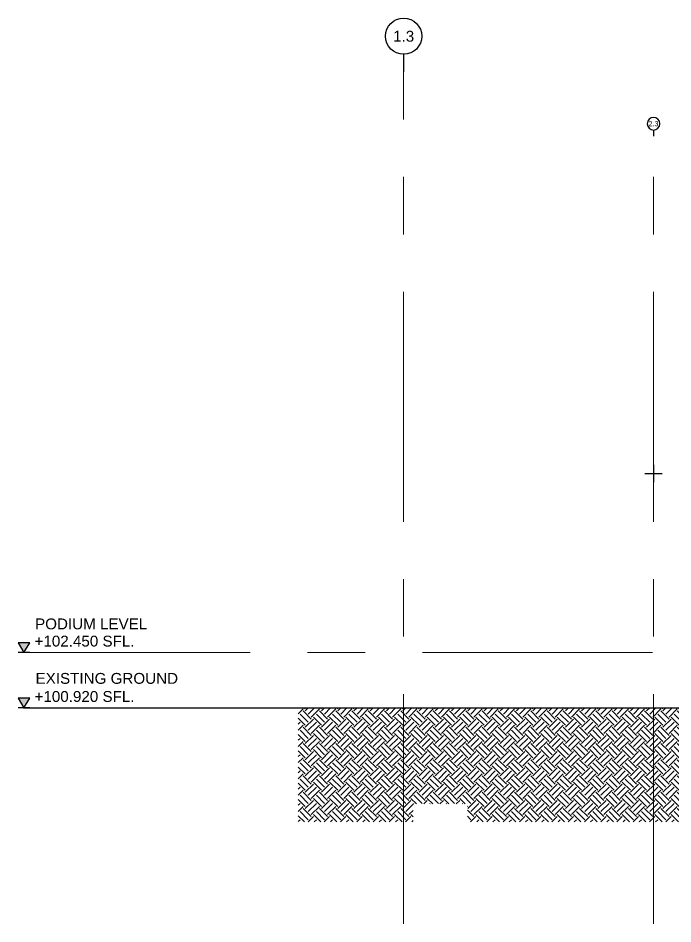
# Model space of a CAD drawing. Header units: millimetres. Extents: x 652937 to 1670132, y 1473552 to 2851037.
# Drawn here: x 663560.93 to 663579.01, y 1524548.54 to 1524573.57 of the extents above; entities that cross this region are included whole.
import ezdxf
from ezdxf.enums import TextEntityAlignment as Align

# ---------------------------------------------------------------- set-up
doc = ezdxf.new("R2010")
doc.units = ezdxf.units.MM
doc.linetypes.add('Grid Line', pattern=[22.225, 12.7, -3.175, 3.175, -3.175])
for name, color, linetype, lineweight in [('A-010-M_LINE-T', 7, 'Continuous', 25), ('Vertical Circulation', 7, 'Continuous', 9), ('Z-030-M_GRID', 7, 'Continuous', 9), ('Z-060-M_DETAIL', 7, 'Continuous', 9), ('Z-230-A_LEVEL', 7, 'Continuous', 9), ('Z-230_A_LEVEL', 7, 'Continuous', 9)]:
    doc.layers.add(name, color=color, linetype=linetype, lineweight=lineweight)
doc.layers.add('DIM', color=7, linetype='Continuous')
doc.layers.add('Stan-Dim', color=7, linetype='Continuous')
doc.styles.add('ANGSANA', font='angsana.shx', dxfattribs={"width": 0.9})
doc.styles.add('Arial', font='arial.ttf')
doc.styles.add('CKST2', font='romans.shx', dxfattribs={"width": 0.8, "height": 4})
doc.styles.add('RomanS', font='romans.shx', dxfattribs={"width": 0.8})

# ---------------------------------------------------------------- blocks, each defined once
blk = doc.blocks.new('Grid1')
at = {"layer": 'Stan-Dim', "color": 7}
blk.add_line((0, 4.87), (0, 0), dxfattribs=at)
blk.add_circle((0, 9.87), 5, dxfattribs=at)
at = {"layer": 'Stan-Dim', "color": 7, "style": 'RomanS', "width": 0.8}
blk.add_attdef('00', text='', height=4, dxfattribs=at).set_placement((0, 9.87), align=Align.MIDDLE_CENTER)
blk = doc.blocks.new('LEV-SEC')
blk.add_hatch(color=7).paths.add_polyline_path([(-1.62, 2.67), (0, 0), (1.62, 2.67)])
at = {"color": 7}
for p, q in [((-1.62, 2.67), (0, 0)), ((1.62, 2.67), (-1.62, 2.67)), ((0, 0), (1.62, 2.67)), ((1.62, 0), (-1.62, 0))]:
    blk.add_line(p, q, dxfattribs=at)
at = {"color": 7, "style": 'ANGSANA'}
blk.add_attdef('ELEVATION', text='', height=2.4, dxfattribs=at).set_placement((2.91, 2.21), align=Align.BOTTOM_LEFT)
blk = doc.blocks.new('15')
at = {"layer": 'Defpoints', "color": 7}
for p, q in [((663578.479, 1524500.794), (663578.479, 1524500.318)), ((663578.241, 1524500.556), (663578.717, 1524500.556))]:
    blk.add_line(p, q, dxfattribs=at)
blk = doc.blocks.new('grid2')
at = {"layer": 'Stan-Dim', "color": 7}
blk.add_line((0, -4.87), (0, 0), dxfattribs=at)
blk.add_circle((0, -9.87), 5, dxfattribs=at)
at = {"layer": 'Stan-Dim', "color": 7, "style": 'CKST2', "width": 0.8}
blk.add_attdef('00', text='', height=4, dxfattribs=at).set_placement((0, -9.87), align=Align.MIDDLE_CENTER)

msp = doc.modelspace()

# ---------------------------------------------------------------- hatches: boundary and pattern name
at = {"layer": 'Z-060-M_DETAIL'}
h = msp.add_hatch(dxfattribs=at)
h.set_pattern_fill('FP_8', scale=0.001, style=0, pattern_type=2)
h.set_pattern_definition([(45, (663454.97962, 1524535.84565), (0, 0.4490128), [0.3175, -0.3175]), (45, (663454.89544, 1524535.92983), (0, 0.4490128), [0.3175, -0.3175]), (45, (663454.81125, 1524536.01402), (0, 0.4490128), [0.3175, -0.3175]), (135, (663454.81125, 1524536.07016), (-0.4490128, 3e-17), [0.3175, -0.3175]), (135, (663454.89544, 1524536.15434), (-0.4490128, 3e-17), [0.3175, -0.3175]), (135, (663454.97962, 1524536.23853), (-0.4490128, 3e-17), [0.3175, -0.3175])])
h.paths.add_polyline_path([(663573.3393, 1524551.8581), (663573.3393, 1524551.3581), (663580.1892, 1524551.3581), (663580.1892, 1524554.5081), (663568.6694, 1524554.5081), (663568.6694, 1524551.3581), (663571.8393, 1524551.3581), (663571.8393, 1524551.8581)])

# ---------------------------------------------------------------- linework, layer by layer
at = {"layer": 'A-010-M_LINE-T', "color": 7}
msp.add_line((663561.0855, 1524554.5081), (663580.1892, 1524554.5081), dxfattribs=at)
at = {"layer": 'Z-030-M_GRID', "color": 7, "linetype": 'Grid Line', "ltscale": 0.5}
for p, q in [((663571.5792, 1524548.5416), (663571.5792, 1524572.0817)), ((663578.4792, 1524548.5416), (663578.4792, 1524570.4387))]:
    msp.add_line(p, q, dxfattribs=at)
at = {"layer": 'Z-230-A_LEVEL', "color": 7, "linetype": 'Grid Line', "ltscale": 0.5}
msp.add_line((663560.99, 1524556.0381), (663580.1892, 1524556.0381), dxfattribs=at)

# ---------------------------------------------------------------- block references
at = {"color": 7}
ref = msp.add_blockref('Grid1', (663571.5792, 1524572.0817), dxfattribs=dict(at, xscale=0.09999999999999999, yscale=0.09999999999999999, zscale=0.09999999999999999))
ref.add_attrib('00', '1.3', dxfattribs={"layer": 'Stan-Dim', "color": 7, "height": 0.3, "style": 'Arial'}).set_placement((663571.5792, 1524573.0687), align=Align.MIDDLE)
ref = msp.add_blockref('grid2', (663578.4792, 1524570.3058), dxfattribs=dict(at, xscale=-0.035, yscale=0.035, zscale=0.035, rotation=180))
ref.add_attrib('00', '2.3', dxfattribs={"layer": 'Stan-Dim', "color": 7, "height": 0.14, "style": 'Arial'}).set_placement((663578.4792, 1524570.6512), align=Align.MIDDLE)
at = {"layer": 'DIM', "color": 7}
ref = msp.add_blockref('LEV-SEC', (663561.0947, 1524556.0381), dxfattribs=dict(at, xscale=0.09999999999999998, yscale=0.09999999999999998, zscale=0.09999999999999998))
ref.add_attrib('ELEVATION', '+102.450 SFL.', dxfattribs={"layer": '0', "color": 7, "height": 0.3, "style": 'Arial'}).set_placement((663561.3861, 1524556.115), align=Align.BOTTOM_LEFT)
ref = msp.add_blockref('LEV-SEC', (663561.0947, 1524554.5081), dxfattribs=dict(at, xscale=0.09999999999999998, yscale=0.09999999999999998, zscale=0.09999999999999998))
ref.add_attrib('ELEVATION', '+100.920 SFL.', dxfattribs={"layer": '0', "color": 7, "height": 0.3, "style": 'Arial'}).set_placement((663561.3861, 1524554.585), align=Align.BOTTOM_LEFT)
at = {"layer": 'Vertical Circulation', "color": 7}
msp.add_blockref('15', (0, 60.4319), dxfattribs=at)

# ---------------------------------------------------------------- texts
at = {"layer": 'Z-230_A_LEVEL', "color": 7, "style": 'Arial'}
for s, p in [('PODIUM LEVEL', (663561.4006, 1524556.6804)), ('EXISTING GROUND', (663561.4143, 1524555.1749))]:
    msp.add_text(s, height=0.3, dxfattribs=at).set_placement(p)

doc.saveas('drawing.dxf')
